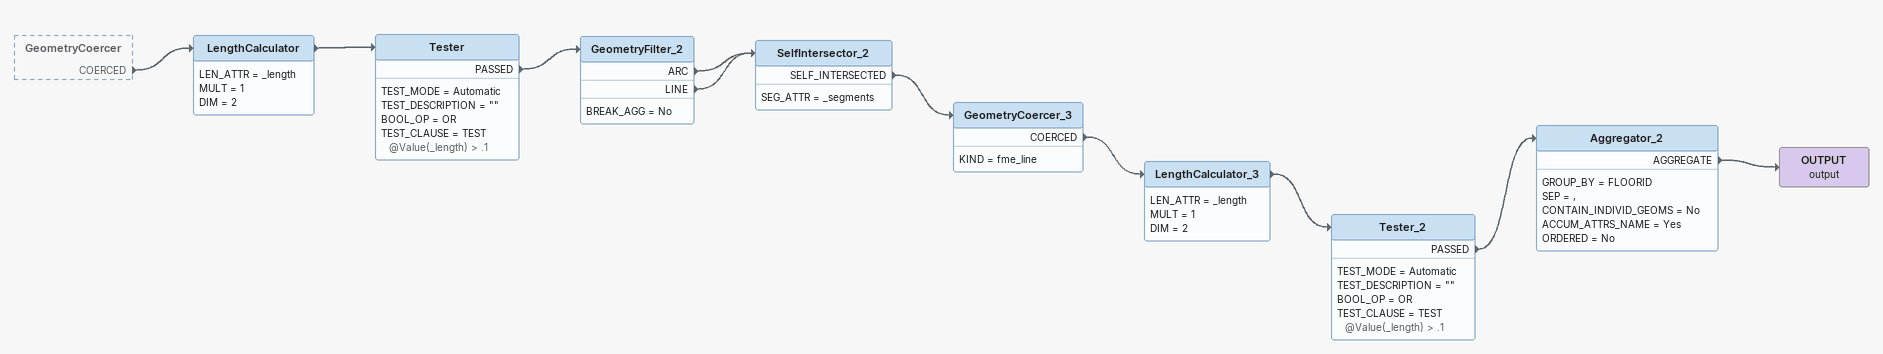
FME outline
GeometryCoercer [outside]
    COERCED -> LengthCalculator
LengthCalculator
    LEN_ATTR = _length
    MULT = 1
    DIM = 2
    -> Tester
Tester
    TEST_MODE = Automatic
    TEST_DESCRIPTION = ""
    BOOL_OP = OR
    TEST_CLAUSE = TEST @Value(_length) > .1
    PASSED -> GeometryFilter_2
GeometryFilter_2
    BREAK_AGG = No
    ARC -> SelfIntersector_2
    LINE -> SelfIntersector_2
SelfIntersector_2
    SEG_ATTR = _segments
    SELF_INTERSECTED -> GeometryCoercer_3
GeometryCoercer_3
    KIND = fme_line
    COERCED -> LengthCalculator_3
LengthCalculator_3
    LEN_ATTR = _length
    MULT = 1
    DIM = 2
    -> Tester_2
Tester_2
    TEST_MODE = Automatic
    TEST_DESCRIPTION = ""
    BOOL_OP = OR
    TEST_CLAUSE = TEST @Value(_length) > .1
    PASSED -> Aggregator_2
Aggregator_2
    GROUP_BY = FLOORID
    SEP = ,
    CONTAIN_INDIVID_GEOMS = No
    ACCUM_ATTRS_NAME = Yes
    ORDERED = No
    AGGREGATE -> OUTPUT (output)
OUTPUT (output)
